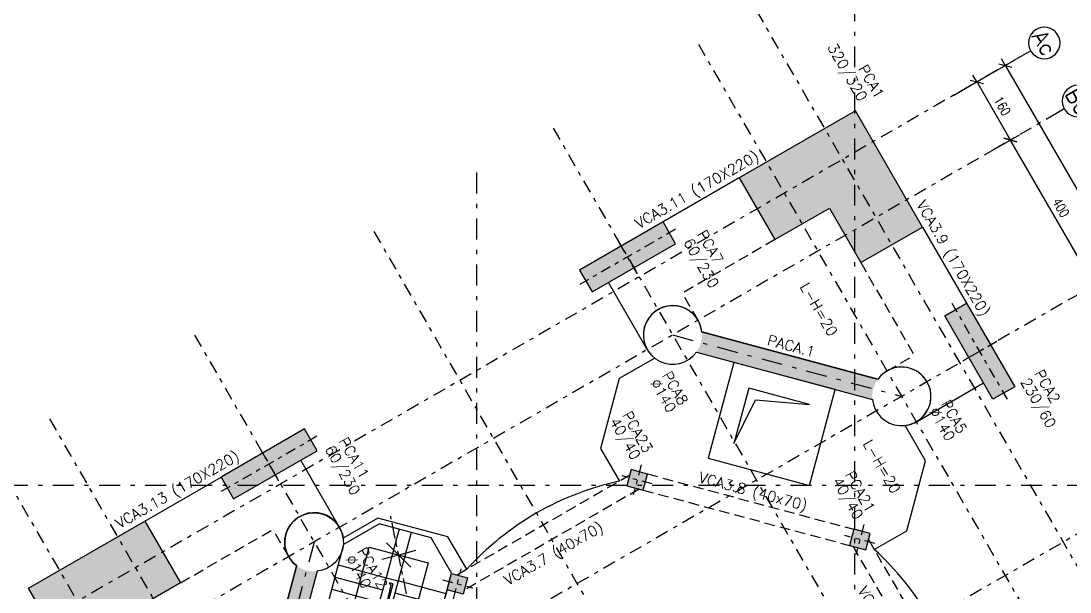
# Model space of a CAD drawing. Header units: metres. Extents: x 661733 to 661987, y 8168511 to 8168781.
# Drawn here: x 661928.34 to 661953.37, y 8168611.84 to 8168625.46 of the extents above; entities that cross this region are included whole.
import ezdxf
from ezdxf.enums import TextEntityAlignment as Align

# ---------------------------------------------------------------- set-up
doc = ezdxf.new("R2010")
doc.units = ezdxf.units.M
doc.header["$MEASUREMENT"] = 0
for name, pattern in [('SPX-CAMPANARIO$0$CENTER2', [1.125, 0.75, -0.125, 0.125, -0.125]), ('SPX-CAMPANARIO$0$DASHDOT2', [0.5, 0.25, -0.125, 0, -0.125]), ('SPX-CAMPANARIO$0$HIDDEN2', [0.1875, 0.125, -0.0625])]:
    doc.linetypes.add(name, pattern=pattern)
doc.layers.get('0').update_dxf_attribs({"linetype": 'CONTINUOUS'})
doc.layers.get('Defpoints').update_dxf_attribs({"linetype": 'CONTINUOUS'})
for name, color, linetype in [('SPX-CAMPANARIO$0$SP 00 Me1', 9, 'SPX-CAMPANARIO$0$DASHDOT2'), ('SPX-CAMPANARIO$0$SP0Me1', 9, 'SPX-CAMPANARIO$0$DASHDOT2'), ('SPX-CAMPANARIO$0$SP1CRT1', 3, 'CONTINUOUS'), ('SPX-CAMPANARIO$0$SP1INV1', 5, 'SPX-CAMPANARIO$0$HIDDEN2'), ('SPX-CAMPANARIO$0$SP1VST1', 2, 'CONTINUOUS'), ('SPX-CAMPANARIO$0$SP1VST2', 1, 'CONTINUOUS'), ('SPX-CAMPANARIO$0$SP1VST3', 5, 'CONTINUOUS'), ('SPX-CAMPANARIO$0$SP3HT2', 254, 'CONTINUOUS'), ('SPX-CAMPANARIO$0$SP4DIM1', 5, 'CONTINUOUS'), ('SPX-CAMPANARIO$0$SP4TXT 2', 2, 'CONTINUOUS')]:
    doc.layers.add(name, color=color, linetype=linetype)
doc.styles.add('SPX-CAMPANARIO$0$ROMANS', font='romans.shx')
doc.styles.add('SPX-CAMPANARIO$0$SP_T-Geral', font='romans.shx')
doc.styles.add('SPX-CAMPANARIO$0$SP_TD_w.8', font='romans.shx', dxfattribs={"width": 0.8})
doc.dimstyles.new('SPX-CAMPANARIO$0$SP_D125cm_18', dxfattribs={"dimtxt": 0.225, "dimasz": 0.025, "dimexe": 0.25, "dimexo": 0.125, "dimgap": 0.125, "dimtad": 1, "dimdec": 1, "dimlfac": 100, "dimdsep": 46, "dimtxsty": 'SPX-CAMPANARIO$0$SP_TD_w.8', "dimblk": 'SPX-CAMPANARIO$0$TIC', "dimcen": 0.0125, "dimdle": 0.125, "dimclrt": 2, "dimadec": 3, "dimazin": 2, "dimtfac": 1, "dimtdec": 1, "dimtmove": 0, "dimatfit": 3, "dimfxl": 0.2, "dimtolj": 1, "dimtzin": 0, "dimarcsym": 0})

# ---------------------------------------------------------------- blocks, each defined once
blk = doc.blocks.new('*U61')
at = {"layer": 'SPX-CAMPANARIO$0$SP 00 Me1', "color": 0, "linetype": 'Continuous'}
blk.add_line((8.374916364184052e-15, -0.1500000000000909), (0, 0), dxfattribs=at)
blk.add_circle((2.512474909253946e-14, -0.4500000000000455), 0.3, dxfattribs=at)
at = {"layer": 'SPX-CAMPANARIO$0$SP 00 Me1', "color": 0, "linetype": 'Continuous', "style": 'SPX-CAMPANARIO$0$SP_T-Geral'}
blk.add_attdef('EIXO?', text='', height=0.3, dxfattribs=at).set_placement((2.512474909253692e-14, -0.45), align=Align.MIDDLE_CENTER)
blk = doc.blocks.new('SPX-CAMPANARIO$0$TIC')
at = {"color": 2, "linetype": 'Continuous'}
blk.add_line((4.59619407771256, 4.596194077712564), (-4.596194077712553, -4.596194077712553), dxfattribs=at)
at = {"color": 5}
blk.add_line((-1, 0), (7.5, 0), dxfattribs=at)
blk = doc.blocks.new('*D77')
at = {"layer": 'Defpoints', "color": 0, "linetype": 'Continuous', "transparency": 16777216}
for p in [(-8.939339828677475, 14.24376711369759), (-10.53933983296156, 13.48399030708721), (-8.939339828677475, 13.48399030615589)]:
    blk.add_point(p, dxfattribs=at)
at = {"layer": 'SPX-CAMPANARIO$0$SP4DIM1', "color": 0, "linetype": 'Continuous', "lineweight": -2, "transparency": 16777216}
for p, q in [((-10.53933983296156, 13.60899030708721), (-10.53933983296156, 14.49376711369759)), ((-8.939339828677475, 13.60899030615589), (-8.939339828677475, 14.49376711369759)), ((-10.51433983296156, 14.24376711369759), (-8.964339828677476, 14.24376711369759))]:
    blk.add_line(p, q, dxfattribs=at)
at = {"layer": 'SPX-CAMPANARIO$0$SP4DIM1', "color": 0, "linetype": 'Continuous', "lineweight": -2, "transparency": 16777216, "xscale": 0.025, "yscale": 0.025, "zscale": 0.025, "rotation": 180}
blk.add_blockref('SPX-CAMPANARIO$0$TIC', (-10.53933983296156, 14.24376711369759), dxfattribs=at)
at = {"layer": 'SPX-CAMPANARIO$0$SP4DIM1', "color": 0, "linetype": 'Continuous', "lineweight": -2, "transparency": 16777216, "xscale": 0.025, "yscale": 0.025, "zscale": 0.025}
blk.add_blockref('SPX-CAMPANARIO$0$TIC', (-8.939339828677475, 14.24376711369759), dxfattribs=at)
at = {"layer": 'SPX-CAMPANARIO$0$SP4DIM1', "color": 2, "linetype": 'Continuous', "transparency": 16777216, "insert": (-9.739339830819517, 14.48126711369759), "char_height": 0.225, "attachment_point": 5, "style": 'SPX-CAMPANARIO$0$SP_TD_w.8'}
blk.add_mtext('\\A1;160', dxfattribs=at)
blk = doc.blocks.new('*D78')
at = {"layer": 'Defpoints', "color": 0, "linetype": 'Continuous', "transparency": 16777216}
for p in [(10.53933982830495, 15.02651978017764), (-10.53933983296156, 14.26674297356726), (10.53933982830495, 14.26674296129786)]:
    blk.add_point(p, dxfattribs=at)
at = {"layer": 'SPX-CAMPANARIO$0$SP4DIM1', "color": 0, "linetype": 'Continuous', "lineweight": -2, "transparency": 16777216}
for p, q in [((-10.53933983296156, 14.39174297356726), (-10.53933983296156, 15.27651978017764)), ((10.53933982830495, 14.39174296129786), (10.53933982830495, 15.27651978017764)), ((-10.51433983296156, 15.02651978017764), (10.51433982830495, 15.02651978017764))]:
    blk.add_line(p, q, dxfattribs=at)
at = {"layer": 'SPX-CAMPANARIO$0$SP4DIM1', "color": 0, "linetype": 'Continuous', "lineweight": -2, "transparency": 16777216, "xscale": 0.025, "yscale": 0.025, "zscale": 0.025, "rotation": 180}
blk.add_blockref('SPX-CAMPANARIO$0$TIC', (-10.53933983296156, 15.02651978017764), dxfattribs=at)
at = {"layer": 'SPX-CAMPANARIO$0$SP4DIM1', "color": 0, "linetype": 'Continuous', "lineweight": -2, "transparency": 16777216, "xscale": 0.025, "yscale": 0.025, "zscale": 0.025}
blk.add_blockref('SPX-CAMPANARIO$0$TIC', (10.53933982830495, 15.02651978017764), dxfattribs=at)
at = {"layer": 'SPX-CAMPANARIO$0$SP4DIM1', "color": 2, "linetype": 'Continuous', "transparency": 16777216, "insert": (-2.328305533817596e-09, 15.26401978017764), "char_height": 0.225, "attachment_point": 5, "style": 'SPX-CAMPANARIO$0$SP_TD_w.8'}
blk.add_mtext('\\A1;2108', dxfattribs=at)
blk = doc.blocks.new('*D79')
at = {"layer": 'Defpoints', "color": 0, "linetype": 'Continuous', "transparency": 16777216}
for p in [(-8.939339828677475, 14.24376711369759), (-8.939339828677475, 13.48399030615589), (-4.939339831471443, 13.48399030848419)]:
    blk.add_point(p, dxfattribs=at)
at = {"layer": 'SPX-CAMPANARIO$0$SP4DIM1', "color": 0, "linetype": 'Continuous', "lineweight": -2, "transparency": 16777216}
for p, q in [((-8.939339828677475, 13.60899030615589), (-8.939339828677475, 14.49376711369759)), ((-4.939339831471443, 13.60899030848419), (-4.939339831471443, 14.49376711369759)), ((-4.964339831471444, 14.24376711369759), (-8.914339828677475, 14.24376711369759))]:
    blk.add_line(p, q, dxfattribs=at)
at = {"layer": 'SPX-CAMPANARIO$0$SP4DIM1', "color": 0, "linetype": 'Continuous', "lineweight": -2, "transparency": 16777216, "xscale": 0.025, "yscale": 0.025, "zscale": 0.025, "rotation": 180}
blk.add_blockref('SPX-CAMPANARIO$0$TIC', (-8.939339828677475, 14.24376711369759), dxfattribs=at)
at = {"layer": 'SPX-CAMPANARIO$0$SP4DIM1', "color": 0, "linetype": 'Continuous', "lineweight": -2, "transparency": 16777216, "xscale": 0.025, "yscale": 0.025, "zscale": 0.025}
blk.add_blockref('SPX-CAMPANARIO$0$TIC', (-4.939339831471443, 14.24376711369759), dxfattribs=at)
at = {"layer": 'SPX-CAMPANARIO$0$SP4DIM1', "color": 2, "linetype": 'Continuous', "transparency": 16777216, "insert": (-6.939339830074459, 14.48126711369759), "char_height": 0.225, "attachment_point": 5, "style": 'SPX-CAMPANARIO$0$SP_TD_w.8'}
blk.add_mtext('\\A1;400', dxfattribs=at)
blk = doc.blocks.new('*D80')
at = {"layer": 'Defpoints', "color": 0, "linetype": 'Continuous', "transparency": 16777216}
for p in [(-1.924236953822741e-09, 14.24376711369759), (-4.939339831471443, 13.48399030848419), (-1.924237000345653e-09, 13.48399030560912)]:
    blk.add_point(p, dxfattribs=at)
at = {"layer": 'SPX-CAMPANARIO$0$SP4DIM1', "color": 0, "linetype": 'Continuous', "lineweight": -2, "transparency": 16777216}
for p, q in [((-4.939339831471443, 13.60899030848419), (-4.939339831471443, 14.49376711369759)), ((-1.92423699269161e-09, 13.60899030560912), (-1.924236938514656e-09, 14.49376711369759)), ((-4.914339831471443, 14.24376711369759), (-0.02500000192423696, 14.24376711369759))]:
    blk.add_line(p, q, dxfattribs=at)
at = {"layer": 'SPX-CAMPANARIO$0$SP4DIM1', "color": 0, "linetype": 'Continuous', "lineweight": -2, "transparency": 16777216, "xscale": 0.025, "yscale": 0.025, "zscale": 0.025, "rotation": 180}
blk.add_blockref('SPX-CAMPANARIO$0$TIC', (-4.939339831471443, 14.24376711369759), dxfattribs=at)
at = {"layer": 'SPX-CAMPANARIO$0$SP4DIM1', "color": 0, "linetype": 'Continuous', "lineweight": -2, "transparency": 16777216, "xscale": 0.025, "yscale": 0.025, "zscale": 0.025}
blk.add_blockref('SPX-CAMPANARIO$0$TIC', (-1.924236953822741e-09, 14.24376711369759), dxfattribs=at)
at = {"layer": 'SPX-CAMPANARIO$0$SP4DIM1', "color": 2, "linetype": 'Continuous', "transparency": 16777216, "insert": (-2.46966991669784, 14.48126711369759), "char_height": 0.225, "attachment_point": 5, "style": 'SPX-CAMPANARIO$0$SP_TD_w.8'}
blk.add_mtext('\\A1;494', dxfattribs=at)
blk = doc.blocks.new('*D90')
at = {"layer": 'Defpoints', "color": 0, "linetype": 'Continuous', "transparency": 16777216}
for p in [(14.2667429655373, 10.53933982155154), (15.02651978441712, 10.53933982155154), (14.26674296359006, -10.53933983971497)]:
    blk.add_point(p, dxfattribs=at)
at = {"layer": 'SPX-CAMPANARIO$0$SP4DIM1', "color": 0, "linetype": 'Continuous', "lineweight": -2, "transparency": 16777216}
for p, q in [((14.3917429655373, 10.53933982155154), (15.27651978441712, 10.53933982155154)), ((15.02651978441712, -10.51433983971497), (15.02651978441712, 10.51433982155154)), ((14.39174296359006, -10.53933983971497), (15.27651978441712, -10.53933983971497))]:
    blk.add_line(p, q, dxfattribs=at)
at = {"layer": 'SPX-CAMPANARIO$0$SP4DIM1', "color": 0, "linetype": 'Continuous', "lineweight": -2, "transparency": 16777216, "xscale": 0.025, "yscale": 0.025, "zscale": 0.025}
for p, rotation in [((15.02651978441712, 10.53933982155154), 90), ((15.02651978441712, -10.53933983971497), 270)]:
    blk.add_blockref('SPX-CAMPANARIO$0$TIC', p, dxfattribs=dict(at, rotation=rotation))
at = {"layer": 'SPX-CAMPANARIO$0$SP4DIM1', "color": 2, "linetype": 'Continuous', "transparency": 16777216, "insert": (14.78901978441712, -9.081716714834616e-09), "char_height": 0.225, "attachment_point": 5, "rotation": 90, "style": 'SPX-CAMPANARIO$0$SP_TD_w.8'}
blk.add_mtext('\\A1;2108', dxfattribs=at)
blk = doc.blocks.new('*D92')
at = {"layer": 'Defpoints', "color": 0, "linetype": 'Continuous', "transparency": 16777216}
for p in [(1.895115945769265, 15.53933982830494), (-14.63931542541832, 10.53933983085618), (15.53933983109891, 10.53933982271701), (13.39672653883932, 9.505170608980052), (15.53933983016759, 7.661843483356268)]:
    blk.add_point(p, dxfattribs=at)
at = {"layer": 'SPX-CAMPANARIO$0$SP4DIM1', "color": 0, "linetype": 'Continuous', "lineweight": -2, "transparency": 16777216}
blk.add_arc((10.55536997732336, 10.53933982406118), 3.023708497043206, 330.473722401157, 359.5262775443127, dxfattribs=at)
at = {"layer": 'SPX-CAMPANARIO$0$SP4DIM1', "color": 0, "linetype": 'Continuous', "lineweight": -2, "transparency": 16777216, "xscale": 0.025, "yscale": 0.025, "zscale": 0.025}
for p, rotation in [((13.57907847436657, 10.53933982324569), 89.76313876443008), ((13.17397834837051, 9.027485573753598), 240.2368611810396)]:
    blk.add_blockref('SPX-CAMPANARIO$0$TIC', p, dxfattribs=dict(at, rotation=rotation))
at = {"layer": 'SPX-CAMPANARIO$0$SP4DIM1', "color": 2, "linetype": 'Continuous', "transparency": 16777216, "insert": (13.24664072170028, 9.81821600011925), "char_height": 0.225, "attachment_point": 5, "rotation": 74.99999997273477, "style": 'SPX-CAMPANARIO$0$SP_TD_w.8'}
blk.add_mtext('\\A1;30°', dxfattribs=at)
blk = doc.blocks.new('SPX-CAMPANARIO$0$SP_P_L')
at = {"layer": 'SPX-CAMPANARIO$0$SP3HT2', "ltscale": 10}
h = blk.add_hatch(color=256, dxfattribs=at)
h.dxf.hatch_style = 1
h.paths.add_polyline_path([(-2.349999999976717, 0.8500000089406967), (0.8499999999767169, 0.8500000089406967), (0.8499999999767169, -2.349999991245568), (-0.8499999999767169, -2.349999991245568), (-0.8499999999767169, -0.8499999912455678), (-2.349999999976717, -0.8499999921768904)])
at = {"layer": 'SPX-CAMPANARIO$0$SP1CRT1', "ltscale": 10}
blk.add_lwpolyline([(-2.349999999976717, 0.8500000089406967), (0.8499999999767169, 0.8500000089406967), (0.8499999999767169, -2.349999991245568), (-0.8499999999767169, -2.349999991245568), (-0.8499999999767169, -0.8499999912455678), (-2.349999999976717, -0.8499999921768904), (-2.349999999976717, 0.8500000089406967)], dxfattribs=at)
blk = doc.blocks.new('SPX-CAMPANARIO$0$SP_P_60_230')
at = {"layer": 'SPX-CAMPANARIO$0$SP3HT2', "linetype": 'Continuous'}
h = blk.add_hatch(color=256, dxfattribs=at)
h.dxf.hatch_style = 1
h.paths.add_polyline_path([(-0.3000000007450581, -1.230000001378357), (0.2999999998137355, -1.230000001378357), (0.300000000745058, 1.069999998621642), (-0.2999999998137355, 1.069999998621642)])
at = {"layer": 'SPX-CAMPANARIO$0$SP0Me1'}
for p, q in [((-5.551115123125783e-17, 1.239999995753169), (9.313225746154785e-10, -1.399999999441206)), ((0.4699999978765845, -0.0800000013783575), (-0.469999996945262, -0.0800000013783575))]:
    blk.add_line(p, q, dxfattribs=at)
at = {"layer": 'SPX-CAMPANARIO$0$SP1CRT1', "ltscale": 10}
blk.add_lwpolyline([(-0.3000000007450581, -1.230000001378357), (0.2999999998137355, -1.230000001378357), (0.300000000745058, 1.069999998621642), (-0.2999999998137355, 1.069999998621642)], close=True, dxfattribs=at)
blk = doc.blocks.new('SPX-CAMPANARIO$0$SP_P_40_40')
at = {"layer": 'SPX-CAMPANARIO$0$SP3HT2', "linetype": 'Continuous'}
h = blk.add_hatch(color=256, dxfattribs=at)
h.dxf.hatch_style = 1
h.paths.add_polyline_path([(-0.2000000001862645, -0.2000000001862645), (0.2000000001862645, -0.1999999992549419), (0.2000000011175871, 0.2000000020489097), (-0.2000000011175871, 0.2000000020489097)])
at = {"layer": 'SPX-CAMPANARIO$0$SP0Me1'}
for p, q in [((0, 0.3699999982491136), (9.313225746154785e-10, -0.369999997317791)), ((0.3699999991804361, 9.313225746154785e-10), (-0.3699999963864684, 9.313225746154785e-10))]:
    blk.add_line(p, q, dxfattribs=at)
at = {"layer": 'SPX-CAMPANARIO$0$SP1CRT1', "ltscale": 10}
blk.add_lwpolyline([(-0.2000000001862645, -0.2000000001862645), (0.2000000001862645, -0.1999999992549419), (0.2000000011175871, 0.2000000020489097), (-0.2000000011175871, 0.2000000020489097)], close=True, dxfattribs=at)
blk = doc.blocks.new('SPX-CAMPANARIO$0$ELEV01')
at = {"layer": 'SPX-CAMPANARIO$0$SP1VST1'}
for points in [[(-7.639565990306437, 5.87651779782027), (-5.968244169838727, 4.205195969901979), (-4.200477211736143, 5.97296292707324), (-5.871799036860466, 7.644284752197564)], [(7.639565980993211, 5.876517805270851), (5.968244162388146, 4.205195975489914), (4.200477202422917, 5.972962931729853), (5.871799025684595, 7.644284756854177)]]:
    blk.add_lwpolyline(points, close=True, dxfattribs=at)
at = {"layer": 'SPX-CAMPANARIO$0$SP1VST3'}
for points in [[(-5.871799037791789, 6.93717797100544), (-6.932459209114313, 5.876517796888947), (-5.968244167976081, 4.912302752025425), (-6.611035347916186, 5.876517796888947), (-5.871799038723111, 6.93717797100544)], [(5.871799026615918, 6.937177976593375), (6.932459199801087, 5.876517802476883), (5.968244160525501, 4.912302758544683), (6.61103533860296, 5.876517803408206), (5.871799028478563, 6.937177976593375)]]:
    blk.add_lwpolyline(points, dxfattribs=at)
blk = doc.blocks.new('SPX-CAMPANARIO$0$A$C10CC2A0B')
at = {"layer": 'SPX-CAMPANARIO$0$SP1VST1'}
for p, q in [((-7.630487648304552, -2.468676213175058), (-8.53933982597664, -3.377460327930748)), ((-6.658557639457285, -2.468676213175058), (-7.630487648304552, -2.468676213175058)), ((-5.0232023014687, -4.10403154976666), (-6.658557639457285, -2.468676213175058)), ((-7.978840749943629, -2.816961251199245), (-7.130312613444403, -3.665489388629794)), ((-6.295994506683201, -2.831239345483482), (-7.130312612745911, -3.665489386767149)), ((-8.190972784068435, -3.029093286022544), (-7.978840750717614, -3.241225318849496)), ((-6.083862471859902, -3.043371379375458), (-6.918180578155443, -3.877621421590447)), ((-8.53933982597664, -4.349390335381031), (-8.53933982620947, -3.377460326999426)), ((-5.871730437502265, -3.255503413267434), (-6.706048544030637, -4.089753454551101)), ((-5.659598403610289, -3.467635446228087), (-6.493916509672999, -4.301885489374399)), ((-5.447466368786991, -3.679767481051385), (-6.281784475082532, -4.514017523266375)), ((-5.235334334895015, -3.891899514943361), (-6.069652440957725, -4.726149556227028)), ((-5.023202300537378, -4.104031548835337), (-5.857520406600088, -4.938281591050327)), ((-7.116116521414369, -5.772613640874624), (-8.53933982597664, -4.349390335381031)), ((-7.116116521414369, -5.772613640874624), (-6.281784475548193, -4.938281591050327))]:
    blk.add_line(p, q, dxfattribs=at)
blk.add_lwpolyline([(-6.069652441423386, -5.150413626804948), (-7.342444647103548, -3.877621420659125), (-7.130312612745911, -3.665489386767149), (-5.857520406600088, -4.938281593844295)], close=True, dxfattribs=at)
for points in [[(-5.489770925603807, -7.398959237150848), (-4.729631134308875, -8.159099026583135), (-3.633615625789389, -7.063083519227803), (-4.393755414988846, -6.30294372793287), (-5.489770925138146, -7.398959237150848)], [(-3.377460320945829, -8.539339827373624), (-2.767409831285477, -7.929289338178933), (-3.527549619786441, -7.169149546884), (-4.623565118061379, -8.265165044926107), (-4.349390332587063, -8.539339829236269), (-3.377460322575644, -8.539339828304946)]]:
    blk.add_lwpolyline(points, dxfattribs=at)
at = {"layer": 'SPX-CAMPANARIO$0$SP1VST2', "linetype": 'SPX-CAMPANARIO$0$CENTER2', "ltscale": 0.5}
blk.add_line((-6.761683464283124, -3.646944412961602), (-8.55960193532519, -3.047638257965446), dxfattribs=at)
at = {"layer": 'SPX-CAMPANARIO$0$SP1VST2'}
for p, q in [((-7.978840750717614, -3.241225318849497), (-7.342444647336379, -3.877621420659125)), ((-8.176776692736894, -4.711953468620777), (-7.342444648034871, -3.877621421590447)), ((-7.964644658379257, -4.924085502512753), (-7.130312613444403, -4.089753455482423)), ((-7.752512623555958, -5.136217536404729), (-6.918180578853935, -4.301885489374399)), ((-7.54038058896549, -5.348349570296705), (-6.706048544729128, -4.514017523266375)), ((-7.328248554840684, -5.560481604188681), (-6.493916510138661, -4.726149558089674))]:
    blk.add_line(p, q, dxfattribs=at)
for points in [[(-6.691852453164756, -5.348349570296705), (-8.176776692969725, -3.863425330258906), (-7.144522643648088, -2.831239345483482), (-5.447466368786991, -4.528295621275902)], [(-7.553654331713915, -2.948005304671824), (-7.660642700036988, -3.347291335463524), (-7.261356668546796, -3.24030296690762)], [(-8.05992873152718, -3.454279703088105), (-7.660642700502649, -3.347291335463524), (-7.767631069291383, -3.746577367186546)]]:
    blk.add_lwpolyline(points, dxfattribs=at)
for centre in [(-5.447466368786991, -4.528295621275902), (-6.691852451302111, -5.348349567502737)]:
    blk.add_circle(centre, 0.07500000013227716, dxfattribs=at)
at = {"layer": 'SPX-CAMPANARIO$0$SP1VST3'}
for points in [[(-5.998941762372851, -4.938281592912972), (-7.130312613677233, -3.806910740211606), (-7.201023291330785, -3.87762141879648), (-7.130459197796881, -3.869117709808052)], [(-5.206928212894127, -7.398959236219525), (-4.393755415454507, -6.785786439664662), (-3.916458338499069, -7.06308351829648), (-4.393755415454507, -6.58578644040972)], [(-4.34072240581736, -8.265165043994784), (-3.527549620717764, -7.651992259547114), (-3.050252543762326, -7.929289338178933), (-3.527549620484933, -7.451992260292172)]]:
    blk.add_lwpolyline(points, close=True, dxfattribs=at)
at = {"layer": 'SPX-CAMPANARIO$0$SP1VST2', "style": 'SPX-CAMPANARIO$0$ROMANS'}
for s, p in [('S', (-5.368607187643647, -4.940878508612514)), ('D', (-6.590413054917008, -5.745808722451329))]:
    blk.add_text(s, height=0.2700107812914885, dxfattribs=at).set_placement(p)
blk = doc.blocks.new('SPX-CAMPANARIO$0$PILAR')
at = {"layer": 'SPX-CAMPANARIO$0$SP3HT2', "linetype": 'Continuous'}
h = blk.add_hatch(color=256, dxfattribs=at)
h.dxf.hatch_style = 1
edge = h.paths.add_edge_path()
edge.add_arc((-6743374.729457063, 4657573.214793112), 0.6999999999827026, -3.81666561775622e-14, 360)
at = {"layer": 'SPX-CAMPANARIO$0$SP3HT2'}
h = blk.add_hatch(color=256, dxfattribs=at)
h.dxf.hatch_style = 1
h.paths.add_polyline_path([(-6743375.224431809, 4657572.719818367, -0.09155635193486063), (-6743375.368564808, 4657572.929238758), (-6743378.443902706, 4657569.853900857, -0.09155635130964639), (-6743378.234482314, 4657569.709767859)])
h.paths.add_polyline_path([(-6743375.015011419, 4657572.575685368, -0.09155635213007644), (-6743375.22443181, 4657572.719818367), (-6743378.234482314, 4657569.709767859, -0.09155635238398802), (-6743378.090349317, 4657569.500347466)])
at = {"layer": 'SPX-CAMPANARIO$0$SP3HT2', "linetype": 'Continuous'}
h = blk.add_hatch(color=256, dxfattribs=at)
h.dxf.hatch_style = 1
edge = h.paths.add_edge_path()
edge.add_arc((-6743378.729457062, 4657569.214793111), 0.6999999999827026, -3.81666561775622e-14, 360)
at = {"layer": 'SPX-CAMPANARIO$0$SP 00 Me1', "ltscale": 2}
blk.add_line((-6743378.729457062, 4657569.214793111), (-6743374.729457063, 4657573.214793112), dxfattribs=at)
at = {"layer": 'SPX-CAMPANARIO$0$SP1CRT1'}
for p, q in [((-6743375.368564808, 4657572.929238758), (-6743378.443902706, 4657569.853900856)), ((-6743378.090349315, 4657569.500347466), (-6743375.015011418, 4657572.575685366))]:
    blk.add_line(p, q, dxfattribs=at)
at = {"layer": 'SPX-CAMPANARIO$0$SP1CRT1', "ltscale": 10}
for centre, start, end in [((-6743374.729457063, 4657573.214793112), 245.9248324788703, 204.0751675803867), ((-6743378.729457062, 4657569.214793111), 65.92483217262922, 24.07516739542888)]:
    blk.add_arc(centre, 0.6999999999827026, start, end, dxfattribs=at)
blk = doc.blocks.new('SPX-CAMPANARIO$0$SP_EIXOS_CAMP')
at = {"layer": 'SPX-CAMPANARIO$0$SP0Me1', "ltscale": 2}
for p, q in [((1.329643950142471, 15.53933982830494), (-14.63931542541832, -12.11970775347996)), ((-14.63931542541832, 13.23869983571336), (15.53933983016759, -4.18495492732394)), ((-14.63931542541832, 2.824551025020269), (15.53933983016759, -14.59910373801703))]:
    blk.add_line(p, q, dxfattribs=at)
at = {"layer": 'SPX-CAMPANARIO$0$SP0Me1', "ltscale": 1.25}
for p, q in [((-10.53933983296156, 15.53933982923627), (-10.53933983296156, -14.63931541889906)), ((-8.939339828677475, 15.53933982830495), (-8.939339829581828, -14.63931541889906)), ((-4.939339831471443, 15.53933982830495), (-4.939339831471443, -14.63931541889906)), ((-1.862645149230957e-09, 15.53933982923627), (-2.766997046325639e-09, -14.63931541889906)), ((-14.63931542541832, 10.53933983085618), (15.53933983109891, 10.53933982271701)), ((-14.63931542541832, 8.939339843335901), (15.53933983016759, 8.939339835196733)), ((-14.63931542541832, 4.939339844240252), (15.53933983109891, 4.939339835196733)), ((-14.63931542541832, 3.509524878347265e-09), (15.53933983016759, -3.725290298461914e-09)), ((-14.63931542541832, -4.939339816786047), (15.53933983016759, -4.939339824020863)), ((-14.63931542541832, -8.939339815881695), (15.53933983203024, -8.939339824020863)), ((-14.63931542541832, -10.53933982200145), (15.53933983109891, -10.53933982923627))]:
    blk.add_line(p, q, dxfattribs=at)
at = {"layer": 'SPX-CAMPANARIO$0$SP0Me1'}
ref = blk.add_blockref('*U61', (-10.53933984164484, 15.53933732956648), dxfattribs=dict(at, xscale=-1.25, yscale=1.25, zscale=1.25, rotation=180))
ref.add_attrib('EIXO?', 'Ac', dxfattribs={"layer": 'SPX-CAMPANARIO$0$SP 00 Me1', "color": 0, "linetype": 'Continuous', "height": 0.3750000000000001, "rotation": 3.201653208998473e-08, "style": 'SPX-CAMPANARIO$0$SP_T-Geral'}).set_placement((-10.53933984137708, 16.10183732863515), align=Align.MIDDLE_CENTER)
ref = blk.add_blockref('*U61', (-8.939339839223399, 15.53933733046055), dxfattribs=dict(at, xscale=-1.25, yscale=1.25, zscale=1.25, rotation=180))
ref.add_attrib('EIXO?', 'Bc', dxfattribs={"layer": 'SPX-CAMPANARIO$0$SP 00 Me1', "color": 0, "linetype": 'Continuous', "height": 0.3750000000000001, "rotation": 3.201653208998473e-08, "style": 'SPX-CAMPANARIO$0$SP_T-Geral'}).set_placement((-8.93933983779149, 16.10183732952922), align=Align.MIDDLE_CENTER)
at = {"layer": 'SPX-CAMPANARIO$0$SP4DIM1', "linetype": 'Continuous'}
dim = blk.add_angular_dim_2l(base=(13.39672653883932, 9.505170608980052), line1=((1.895115945769266, 15.53933982830494), (15.53933983016759, 7.661843483356268)), line2=((-14.63931542541832, 10.53933983085618), (15.53933983109891, 10.53933982271701)), dimstyle='SPX-CAMPANARIO$0$SP_D125cm_18', dxfattribs=at)
dim.commit()
dim.dimension.update_dxf_attribs({"geometry": '*D92', "text_midpoint": (13.24664072170028, 9.818216000119248)})
dim = blk.add_linear_dim(base=(10.53933982830495, 15.02651978017764), p1=(-10.53933983296156, 14.26674297356726), p2=(10.53933982830495, 14.26674296129786), dimstyle='SPX-CAMPANARIO$0$SP_D125cm_18', override={"dimdec": 0}, dxfattribs=at)
dim.commit()
dim.dimension.update_dxf_attribs({"geometry": '*D78', "text_midpoint": (-2.328305533817596e-09, 15.26401978017764)})
dim = blk.add_linear_dim(base=(-8.939339828677475, 14.24376711369759), p1=(-10.53933983296156, 13.48399030708721), p2=(-8.939339828677475, 13.48399030615589), dimstyle='SPX-CAMPANARIO$0$SP_D125cm_18', dxfattribs=at)
dim.commit()
dim.dimension.update_dxf_attribs({"geometry": '*D77', "text_midpoint": (-9.739339830819517, 14.48126711369759)})
dim = blk.add_linear_dim(base=(-8.939339828677475, 14.24376711369759), p1=(-4.939339831471443, 13.48399030848419), p2=(-8.939339828677475, 13.48399030615589), angle=180, dimstyle='SPX-CAMPANARIO$0$SP_D125cm_18', dxfattribs=at)
dim.commit()
dim.dimension.update_dxf_attribs({"geometry": '*D79', "text_midpoint": (-6.939339830074459, 14.48126711369759)})
for base, p1, p2, angle, picture, middle in [((-1.924236953822741e-09, 14.24376711369759), (-4.939339831471443, 13.48399030848419), (-1.924237000345653e-09, 13.48399030560912), 7.016709298534877e-15, '*D80', (-2.46966991669784, 14.48126711369759)), ((15.02651978441712, 10.53933982155154), (14.26674296359005, -10.53933983971496), (14.2667429655373, 10.53933982155154), 89.99999996135651, '*D90', (14.78901978441712, -9.081716714834616e-09))]:
    dim = blk.add_linear_dim(base=base, p1=p1, p2=p2, angle=angle, dimstyle='SPX-CAMPANARIO$0$SP_D125cm_18', override={"dimdec": 0}, dxfattribs=at)
    dim.commit()
    dim.dimension.update_dxf_attribs({"geometry": picture, "text_midpoint": middle})
blk = doc.blocks.new('SPX-CAMPANARIO')
at = {"layer": 'SPX-CAMPANARIO$0$SP1INV1', "ltscale": 2}
for p, q in [((661946.3291742979, 8168620.246368371), (661944.1208095253, 8168618.971368372)), ((661948.378212404, 8168619.697330266), (661949.6532124073, 8168617.488965485)), ((661944.495809528, 8168618.321849315), (661944.1208095253, 8168618.971368372)), ((661949.0036933562, 8168617.113965483), (661949.6532124076, 8168617.488965483)), ((661942.8669483868, 8168614.627624292), (661938.7419096766, 8168612.246032073)), ((661943.2891326281, 8168614.656485541), (661948.2160290203, 8168613.336327623)), ((661943.0893024049, 8168614.294120229), (661938.9195556563, 8168611.886715811)), ((661943.1846818766, 8168614.270362563), (661948.1115782713, 8168612.950204644)), ((661932.1448216289, 8168612.057028519), (661934.3531864015, 8168613.332028518)), ((661934.7281864053, 8168612.682509461), (661934.3531864015, 8168613.332028518)), ((661948.5634257613, 8168613.088721998), (661950.9369362768, 8168608.9776812)), ((661948.1945070545, 8168612.927707942), (661950.6130346602, 8168608.738695256)), ((661938.50582299, 8168611.89484043), (661937.1856650946, 8168606.967944032))]:
    blk.add_line(p, q, dxfattribs=at)
at = {"layer": 'SPX-CAMPANARIO$0$SP1VST1'}
for p, q in [((661945.4791742973, 8168621.718611557), (661943.6605209457, 8168620.668611552)), ((661949.8504555896, 8168620.547330268), (661950.9004556015, 8168618.7286769)), ((661943.2833739519, 8168617.62184931), (661942.3583739502, 8168619.223996308)), ((661949.7036933675, 8168615.901529902), (661951.3058403567, 8168616.826529896)), ((661935.9406219823, 8168613.382509481), (661935.0156219918, 8168614.984656486)), ((661931.2948216312, 8168613.52927175), (661933.1134749921, 8168614.579271741))]:
    blk.add_line(p, q, dxfattribs=at)
blk.add_lwpolyline([(661950.8017191542, 8168609.211875015, 0.1567070967721598), (661948.6986460207, 8168612.85451364), (661949.4748568104, 8168613.302659149), (661949.9223644605, 8168614.972780439), (661949.437396201, 8168615.812770102, 1.536440594377644), (661948.7828602688, 8168616.912901453), (661944.5865245925, 8168618.037306203, 1.524736318751709), (661943.4618121032, 8168617.417769353), (661942.6172721935, 8168616.930174009), (661942.1697645443, 8168615.260052718), (661942.6179100531, 8168614.483841928, 0.1567070967830654), (661938.9752759836, 8168612.380760904), (661938.5271402523, 8168613.156982786), (661936.8570191823, 8168613.604490376), (661936.0281413331, 8168613.125937527, 1.50859901544791), (661934.9181637608, 8168612.469709412), (661933.7912278144, 8168608.263927198, 1.497253907092677)], format="xyb", dxfattribs=at)
for name, p, rotation in [('SPX-CAMPANARIO$0$PILAR', (60.00000006752089, -103.9230484077707), 300.000000039103), ('SPX-CAMPANARIO$0$ELEV01', (661944.0816678816, 8168607.760484008), 300.000000039116), ('SPX-CAMPANARIO$0$A$C10CC2A0B', (661944.0816678816, 8168607.760484008), 300.000000039116)]:
    blk.add_blockref(name, p, dxfattribs=dict(rotation=rotation))
at = {"xscale": -1, "rotation": 119.9999999816541}
blk.add_blockref('SPX-CAMPANARIO$0$PILAR', (8067197.957903646, 4657460.350485453), dxfattribs=at)
at = {"layer": 'SPX-CAMPANARIO$0$SP 00 Me1', "linetype": 'Continuous', "rotation": 300.000000039103}
for p in [(661924.0816678653, 8168642.401500148), (661944.0816678816, 8168607.760484007)]:
    blk.add_blockref('SPX-CAMPANARIO$0$SP_EIXOS_CAMP', p, dxfattribs=at)
at = {"layer": 'SPX-CAMPANARIO$0$SP1CRT1', "xscale": -1}
for name, p, rotation in [('SPX-CAMPANARIO$0$SP_P_L', (661947.9393339882, 8168622.157489961), 300.000000039103), ('SPX-CAMPANARIO$0$SP_P_60_230', (661951.255647976, 8168617.51346565), 209.9999999799353), ('SPX-CAMPANARIO$0$SP_P_40_40', (661938.7523411533, 8168612.036340307), 75.13689331668924)]:
    blk.add_blockref(name, p, dxfattribs=dict(at, rotation=rotation))
at = {"layer": 'SPX-CAMPANARIO$0$SP1CRT1'}
for name, p, rotation in [('SPX-CAMPANARIO$0$SP_P_60_230', (661942.8838737651, 8168619.87380393), 300.000000039103), ('SPX-CAMPANARIO$0$SP_P_60_230', (661934.3286862271, 8168614.934464098), 300.000000039103), ('SPX-CAMPANARIO$0$SP_P_40_40', (661943.043331045, 8168614.513744483), 344.8631068076185), ('SPX-CAMPANARIO$0$SP_P_L', (661929.6846619371, 8168611.61815012), 120.0000000391031), ('SPX-CAMPANARIO$0$SP_P_40_40', (661948.3568484283, 8168613.090981183), 344.8631068076185)]:
    blk.add_blockref(name, p, dxfattribs=dict(at, rotation=rotation))
at = {"layer": 'SPX-CAMPANARIO$0$SP4TXT 2', "style": 'SPX-CAMPANARIO$0$SP_T-Geral'}
for s, height, rotation, p in [('320/320', 0.25, 300.000000016097, (661947.5740149377, 8168624.838822836)), ('PCA1', 0.25, 300.000000016097, (661948.3086912822, 8168624.328230844)), ('PCA7', 0.25, 300.000000039103, (661944.4675661619, 8168620.381254692)), ('60/230', 0.25, 300.000000039103, (661944.1376517224, 8168620.1907785)), ('PCA8', 0.25, 300.000000039103, (661943.628508599, 8168617.011281227)), ('PCA2', 0.25, 300.000000039103, (661952.507500787, 8168617.055679418)), ('∅140', 0.25, 300.000000039103, (661943.3457858454, 8168616.834304734)), ('230/60', 0.25, 300.000000039103, (661952.1835387285, 8168616.854893401)), ('PCA5', 0.25, 300.000000039103, (661950.2803171048, 8168616.33232237)), ('∅140', 0.25, 300.000000039103, (661949.9975943512, 8168616.155345878)), ('PCA11', 0.25, 300.000000039103, (661935.912378625, 8168615.441914856)), ('60/230', 0.25, 300.000000039103, (661935.5824641855, 8168615.251438664)), ('PCA12', 0.2500000000000001, 300.000000041638, (661936.3533288562, 8168612.810954236)), ('∅140', 0.2500000000000001, 300.000000041638, (661936.0706061027, 8168612.633977744))]:
    blk.add_text(s, height=height, rotation=rotation, dxfattribs=at).set_placement(p)
at = {"layer": 'SPX-CAMPANARIO$0$SP4TXT 2', "line_spacing_factor": 0.8, "style": 'SPX-CAMPANARIO$0$SP_T-Geral'}
for s, insert, char_height, attachment_point, rotation in [('VCA3.11 (170X220)', (661944.572744655, 8168621.260410659), 0.25, 8, 29.999999993727428), ('VCA3.9 (170X220)', (661950.4063462361, 8168619.697301828), 0.25, 8, 300.00000003910304), ('L-H=20', (661947.3792470315, 8168618.582833544), 0.25, 5, 300.00000003910304), ('PACA.1', (661946.6863597446, 8168617.590525713), 0.25, 8, 345.0000000905396), ('PCA23\\P40/40', (661943.1391379168, 8168615.091386697), 0.2499999999999999, 6, 299.9999999347093), ('L-H=20', (661948.8814523839, 8168614.833455314), 0.25, 5, 299.99999993531634), ('VCA3.13 (170X220)', (661932.176256846, 8168614.103295075), 0.25, 8, 29.999999993727428), ('VCA3.8 (40x70)', (661945.7576884249, 8168614.040182222), 0.25, 8, 344.99999989456427), ('PCA21\\P40/40', (661948.452405743, 8168613.667700858), 0.2499999999999999, 6, 299.99999993470936), ('VCA3.7 (40x70)', (661941.1519641822, 8168612.577914407), 0.25, 8, 29.99999995414146), ('VCA3.1 (40x70)', (661948.8912672359, 8168610.685666464), 0.25, 8, 300.0000000492451)]:
    blk.add_mtext(s, dxfattribs=dict(at, insert=insert, char_height=char_height, attachment_point=attachment_point, rotation=rotation))

msp = doc.modelspace()

# ---------------------------------------------------------------- block references
msp.add_blockref('SPX-CAMPANARIO', (0, 0))

doc.saveas('drawing.dxf')
